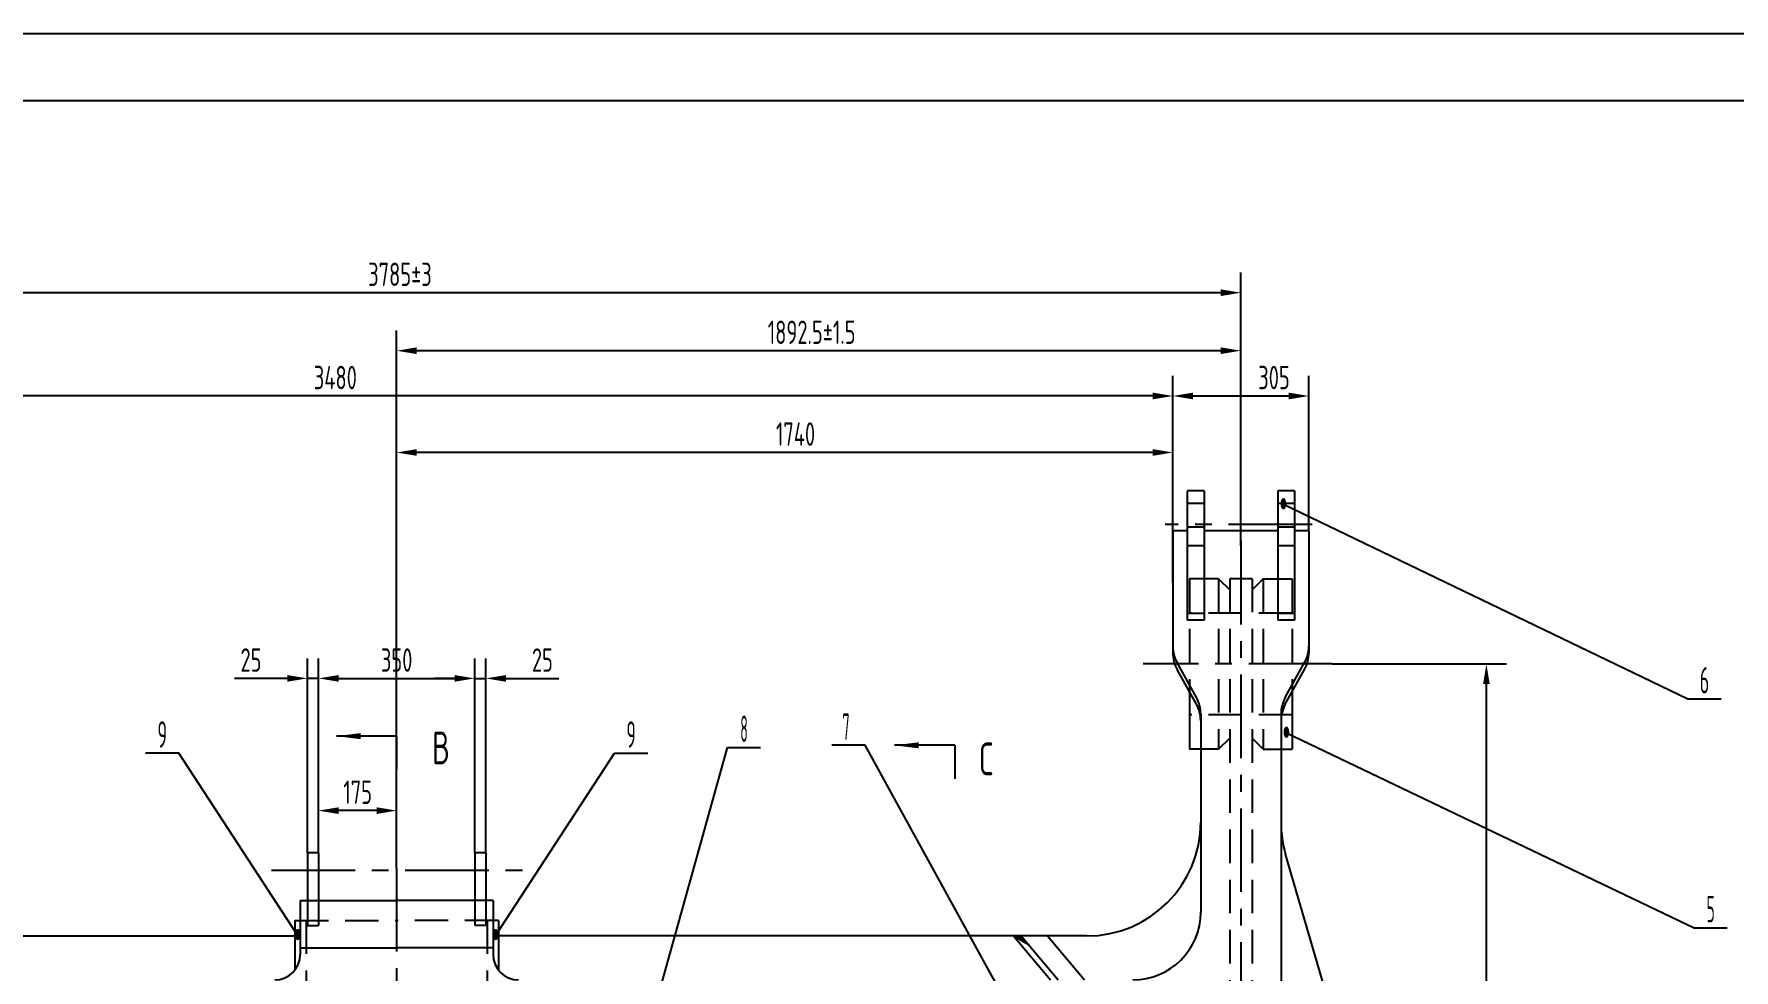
# Model space of a CAD drawing. Header units: millimetres. Extents: x 0 to 12615, y -98 to 8910.
# Drawn here: x 3086 to 6897, y 6811 to 8910 of the extents above; entities that cross this region are included whole.
import ezdxf
from ezdxf.enums import TextEntityAlignment as Align

# ---------------------------------------------------------------- set-up
doc = ezdxf.new("R2010")
doc.units = ezdxf.units.MM
doc.header["$LTSCALE"] = 150
doc.linetypes.add('F', pattern=[0.75, 0.5, -0.25])
doc.linetypes.add('G', pattern=[2, 1.25, -0.25, 0.25, -0.25])
for name, color, linetype in [('01', 7, 'Continuous'), ('02', 1, 'Continuous'), ('04', 2, 'F'), ('05', 4, 'G'), ('08', 1, 'Continuous'), ('11', 3, 'Continuous')]:
    doc.layers.add(name, color=color, linetype=linetype)
doc.styles.get("Standard").update_dxf_attribs({"font": 'isocp', "width": 0.707, "bigfont": 'intecad.shx'})
doc.dimstyles.new('INTE', dxfattribs={"dimscale": 15, "dimtxt": 3.5, "dimasz": 3, "dimexe": 3, "dimexo": 0, "dimgap": 1, "dimtad": 1, "dimdec": 3, "dimzin": 9, "dimdsep": 46, "dimtxsty": 'Standard', "dimcen": 0, "dimclrd": 1, "dimclre": 1, "dimclrt": 3, "dimaunit": 1, "dimadec": 0, "dimazin": 0, "dimtfac": 1, "dimtdec": 3, "dimtmove": 0, "dimatfit": 0, "dimfxl": 1, "dimarcsym": 0})

# ---------------------------------------------------------------- blocks, each defined once
blk = doc.blocks.new('*D62')
at = {"layer": '08', "color": 1, "lineweight": -2}
for p, q in [((1886.2, 7885.6), (1121.4, 7885.6)), ((1166.4, 4195.9), (1166.4, 7840.6)), ((3899.2, 4150.9), (1121.4, 4150.9))]:
    blk.add_line(p, q, dxfattribs=at)
at = {"layer": '08', "color": 1}
for points in [[(1158.9, 7840.6), (1173.9, 7840.6), (1166.4, 7885.6)], [(1158.9, 4195.9), (1173.9, 4195.9), (1166.4, 4150.9)]]:
    blk.add_solid(points, dxfattribs=at)
at = {"layer": 'Defpoints', "color": 0}
for p in [(1166.4, 7885.6), (1886.2, 7885.6), (3899.2, 4150.9)]:
    blk.add_point(p, dxfattribs=at)
at = {"layer": '08', "color": 3, "insert": (1125.1, 6018.3), "char_height": 52.5, "attachment_point": 5, "rotation": 90}
blk.add_mtext('3734.7', dxfattribs=at)
blk = doc.blocks.new('*D67')
at = {"layer": '08', "color": 1, "lineweight": -2}
for p, q in [((5996.7, 7496.9), (6387.1, 7496.9)), ((6342.1, 4195.9), (6342.1, 7451.9)), ((3899.2, 4150.9), (6387.1, 4150.9))]:
    blk.add_line(p, q, dxfattribs=at)
at = {"layer": '08', "color": 1}
for points in [[(6334.6, 7451.9), (6349.6, 7451.9), (6342.1, 7496.9)], [(6334.6, 4195.9), (6349.6, 4195.9), (6342.1, 4150.9)]]:
    blk.add_solid(points, dxfattribs=at)
at = {"layer": 'Defpoints', "color": 0}
for p in [(5996.7, 7496.9), (6342.1, 7496.9), (3899.2, 4150.9)]:
    blk.add_point(p, dxfattribs=at)
at = {"layer": '08', "color": 3, "insert": (6300.9, 5823.9), "char_height": 52.5, "attachment_point": 5, "rotation": 90}
blk.add_mtext('3346', dxfattribs=at)
blk = doc.blocks.new('*D74')
at = {"layer": '08', "color": 1, "lineweight": -2}
for p, q in [((3899.2, 7039.3), (3899.2, 8016.3)), ((5639.2, 7679.8), (5639.2, 8016.3)), ((5594.2, 7971.3), (3944.2, 7971.3))]:
    blk.add_line(p, q, dxfattribs=at)
at = {"layer": '08', "color": 1}
for points in [[(3944.2, 7978.8), (3944.2, 7963.8), (3899.2, 7971.3)], [(5594.2, 7978.8), (5594.2, 7963.8), (5639.2, 7971.3)]]:
    blk.add_solid(points, dxfattribs=at)
at = {"layer": 'Defpoints', "color": 0}
for p in [(3899.2, 7971.3), (5639.2, 7679.8), (3899.2, 7039.3)]:
    blk.add_point(p, dxfattribs=at)
at = {"layer": '08', "color": 3, "insert": (4793.4, 8012.5), "char_height": 52.5, "attachment_point": 5}
blk.add_mtext('1740', dxfattribs=at)
blk = doc.blocks.new('*D75')
at = {"layer": '08', "color": 1, "lineweight": -2}
for p, q in [((2159.2, 7638.4), (2159.2, 8143.1)), ((5639.2, 7679.8), (5639.2, 8143.1)), ((5594.2, 8098.1), (2204.2, 8098.1))]:
    blk.add_line(p, q, dxfattribs=at)
at = {"layer": '08', "color": 1}
for points in [[(2204.2, 8105.6), (2204.2, 8090.6), (2159.2, 8098.1)], [(5594.2, 8105.6), (5594.2, 8090.6), (5639.2, 8098.1)]]:
    blk.add_solid(points, dxfattribs=at)
at = {"layer": 'Defpoints', "color": 0}
for p in [(2159.2, 8098.1), (5639.2, 7679.8), (2159.2, 7638.4)]:
    blk.add_point(p, dxfattribs=at)
at = {"layer": '08', "color": 3, "insert": (3761.8, 8139.4), "char_height": 52.5, "attachment_point": 5}
blk.add_mtext('3480', dxfattribs=at)
blk = doc.blocks.new('*D76')
at = {"layer": '08', "color": 1, "lineweight": -2}
for p, q in [((3899.2, 7744.9), (3899.2, 8244.6)), ((5791.7, 7773), (5791.7, 8244.6)), ((5746.7, 8199.6), (3944.2, 8199.6))]:
    blk.add_line(p, q, dxfattribs=at)
at = {"layer": '08', "color": 1}
for points in [[(3944.2, 8207.1), (3944.2, 8192.1), (3899.2, 8199.6)], [(5746.7, 8207.1), (5746.7, 8192.1), (5791.7, 8199.6)]]:
    blk.add_solid(points, dxfattribs=at)
at = {"layer": 'Defpoints', "color": 0}
for p in [(3899.2, 8199.6), (3899.2, 7744.9), (5791.7, 7773)]:
    blk.add_point(p, dxfattribs=at)
at = {"layer": '08', "color": 3, "insert": (4829.5, 8240.9), "char_height": 52.5, "attachment_point": 5}
blk.add_mtext('1892.5%%p1.5', dxfattribs=at)
blk = doc.blocks.new('*D77')
at = {"layer": '08', "color": 1, "lineweight": -2}
for p, q in [((2006.7, 7761.8), (2006.7, 8374.7)), ((5791.7, 7761.8), (5791.7, 8374.7)), ((5746.7, 8329.7), (2051.7, 8329.7))]:
    blk.add_line(p, q, dxfattribs=at)
at = {"layer": '08', "color": 1}
for points in [[(2051.7, 8337.2), (2051.7, 8322.2), (2006.7, 8329.7)], [(5746.7, 8337.2), (5746.7, 8322.2), (5791.7, 8329.7)]]:
    blk.add_solid(points, dxfattribs=at)
at = {"layer": 'Defpoints', "color": 0}
for p in [(2006.7, 8329.7), (2006.7, 7761.8), (5791.7, 7761.8)]:
    blk.add_point(p, dxfattribs=at)
at = {"layer": '08', "color": 3, "insert": (3906.6, 8371), "char_height": 52.5, "attachment_point": 5}
blk.add_mtext('3785%%p3', dxfattribs=at)
blk = doc.blocks.new('*D78')
at = {"layer": '08', "color": 1, "lineweight": -2}
for p, q in [((5639.2, 7795.2), (5639.2, 8143.1)), ((5944.2, 7795.2), (5944.2, 8143.1)), ((5684.2, 8098.1), (5899.2, 8098.1))]:
    blk.add_line(p, q, dxfattribs=at)
at = {"layer": '08', "color": 1}
for points in [[(5684.2, 8105.6), (5684.2, 8090.6), (5639.2, 8098.1)], [(5899.2, 8105.6), (5899.2, 8090.6), (5944.2, 8098.1)]]:
    blk.add_solid(points, dxfattribs=at)
at = {"layer": 'Defpoints', "color": 0}
for p in [(5944.2, 8098.1), (5639.2, 7795.2), (5944.2, 7795.2)]:
    blk.add_point(p, dxfattribs=at)
at = {"layer": '08', "color": 3, "insert": (5866, 8139.4), "char_height": 52.5, "attachment_point": 5}
blk.add_mtext('305', dxfattribs=at)
blk = doc.blocks.new('*D101')
at = {"layer": '08', "color": 1, "lineweight": -2}
for p, q in [((3724.2, 7073.1), (3724.2, 7509.6)), ((4074.2, 7073.1), (4074.2, 7509.6)), ((3769.2, 7464.6), (4029.2, 7464.6))]:
    blk.add_line(p, q, dxfattribs=at)
at = {"layer": '08', "color": 1}
for points in [[(3769.2, 7472.1), (3769.2, 7457.1), (3724.2, 7464.6)], [(4029.2, 7472.1), (4029.2, 7457.1), (4074.2, 7464.6)]]:
    blk.add_solid(points, dxfattribs=at)
at = {"layer": 'Defpoints', "color": 0}
for p in [(4074.2, 7464.6), (3724.2, 7073.1), (4074.2, 7073.1)]:
    blk.add_point(p, dxfattribs=at)
at = {"layer": '08', "color": 3, "insert": (3899.2, 7505.8), "char_height": 52.5, "attachment_point": 5}
blk.add_mtext('350', dxfattribs=at)
blk = doc.blocks.new('*D102')
at = {"layer": '08', "color": 1, "lineweight": -2}
for p, q in [((3724.2, 7114.1), (3724.2, 7213)), ((3899.2, 7073.1), (3899.2, 7213)), ((3854.2, 7168), (3769.2, 7168))]:
    blk.add_line(p, q, dxfattribs=at)
at = {"layer": '08', "color": 1}
for points in [[(3769.2, 7175.5), (3769.2, 7160.5), (3724.2, 7168)], [(3854.2, 7175.5), (3854.2, 7160.5), (3899.2, 7168)]]:
    blk.add_solid(points, dxfattribs=at)
at = {"layer": 'Defpoints', "color": 0}
for p in [(3724.2, 7168), (3724.2, 7114.1), (3899.2, 7073.1)]:
    blk.add_point(p, dxfattribs=at)
at = {"layer": '08', "color": 3, "insert": (3811.7, 7209.3), "char_height": 52.5, "attachment_point": 5}
blk.add_mtext('175', dxfattribs=at)
blk = doc.blocks.new('*D103')
at = {"layer": '08', "color": 1, "lineweight": -2}
for p, q in [((3699.2, 7073.1), (3699.2, 7509.6)), ((3724.2, 7073.1), (3724.2, 7509.6)), ((3654.2, 7464.6), (3535.9, 7464.6)), ((3724.2, 7464.6), (3699.2, 7464.6)), ((3769.2, 7464.6), (3814.2, 7464.6))]:
    blk.add_line(p, q, dxfattribs=at)
at = {"layer": '08', "color": 1}
for points in [[(3654.2, 7472.1), (3654.2, 7457.1), (3699.2, 7464.6)], [(3769.2, 7472.1), (3769.2, 7457.1), (3724.2, 7464.6)]]:
    blk.add_solid(points, dxfattribs=at)
at = {"layer": 'Defpoints', "color": 0}
for p in [(3699.2, 7464.6), (3699.2, 7073.1), (3724.2, 7073.1)]:
    blk.add_point(p, dxfattribs=at)
at = {"layer": '08', "color": 3, "insert": (3572.6, 7505.8), "char_height": 52.5, "attachment_point": 5}
blk.add_mtext('25', dxfattribs=at)
blk = doc.blocks.new('*D104')
at = {"layer": '08', "color": 1, "lineweight": -2}
for p, q in [((4074.2, 7073.1), (4074.2, 7509.6)), ((4099.2, 7073.1), (4099.2, 7509.6)), ((4029.2, 7464.6), (3984.2, 7464.6)), ((4074.2, 7464.6), (4099.2, 7464.6)), ((4144.2, 7464.6), (4262.5, 7464.6))]:
    blk.add_line(p, q, dxfattribs=at)
at = {"layer": '08', "color": 1}
for points in [[(4029.2, 7472.1), (4029.2, 7457.1), (4074.2, 7464.6)], [(4144.2, 7472.1), (4144.2, 7457.1), (4099.2, 7464.6)]]:
    blk.add_solid(points, dxfattribs=at)
at = {"layer": 'Defpoints', "color": 0}
for p in [(4099.2, 7464.6), (4074.2, 7073.1), (4099.2, 7073.1)]:
    blk.add_point(p, dxfattribs=at)
at = {"layer": '08', "color": 3, "insert": (4225.9, 7505.8), "char_height": 52.5, "attachment_point": 5}
blk.add_mtext('25', dxfattribs=at)
blk = doc.blocks.new('*U112')
at = {"layer": '01'}
blk.add_lwpolyline([(831, 584), (25, 584)], dxfattribs=at)
at = {"layer": '02'}
blk.add_lwpolyline([(841, 594), (0, 594)], dxfattribs=at)

msp = doc.modelspace()

# ---------------------------------------------------------------- hatches: boundary and pattern name
at = {"layer": '02'}
msp.add_hatch(color=256, dxfattribs=at).paths.add_polyline_path([(5299.2322, 6886.9079), (5282.2231, 6886.9079), (5315.3873, 6867.7605)])

# ---------------------------------------------------------------- linework, layer by layer
at = {"layer": '01', "color": 7, "linetype": 'Continuous'}
for p, q in [((5671.2322, 7885.6079), (5671.2322, 7595.4302)), ((5709.2322, 7885.6079), (5709.2322, 7595.4302)), ((5874.2322, 7885.6079), (5874.2322, 7595.4302)), ((5912.2322, 7885.6079), (5912.2322, 7595.4302)), ((5639.2322, 7795.2302), (5639.2322, 7521.7956)), ((5671.2322, 7795.2302), (5639.2322, 7795.2302)), ((5874.2322, 7795.2302), (5709.2322, 7795.2302)), ((5944.2322, 7795.2302), (5912.2322, 7795.2302)), ((5944.2322, 7795.2302), (5944.2322, 7521.7956)), ((5692.1907, 7421.6637), (5648.7736, 7499.9274)), ((5692.1907, 7406.6637), (5648.7736, 7484.9274)), ((5891.2736, 7421.6637), (5934.6907, 7499.9274)), ((5891.2736, 7406.6637), (5934.6907, 7484.9274)), ((5676.7322, 7434.5293), (5676.7322, 7305.9079)), ((5906.7322, 7434.5293), (5906.7322, 7305.9079)), ((5701.7322, 7384.7956), (5701.7322, 6940.4079)), ((5881.7322, 7384.7956), (5881.7322, 5030.5104)), ((5701.7322, 7305.9079), (5676.7322, 7305.9079)), ((5881.7322, 7305.9079), (5906.7322, 7305.9079)), ((3699.2322, 7073.1449), (3699.2322, 6910.3144)), ((3724.2322, 7073.1449), (3699.2322, 7073.1449)), ((3724.2322, 7073.1449), (3724.2322, 6910.3144)), ((4074.2322, 7073.1449), (4074.2322, 6910.3144)), ((4099.2322, 7073.1449), (4074.2322, 7073.1449)), ((4099.2322, 7073.1449), (4099.2322, 6910.3144)), ((6073.966, 6448.5345), (5891.9984, 7070.2813)), ((3683.1701, 6966.0637), (3699.2322, 6966.0637)), ((3683.1701, 6966.0637), (3683.1701, 6845.4079)), ((3726.7322, 6966.0637), (3899.2322, 6966.0637)), ((4071.7322, 6966.0637), (3899.2322, 6966.0637)), ((4115.2943, 6966.0637), (4099.2322, 6966.0637)), ((4115.2943, 6966.0637), (4115.2943, 6845.4079)), ((3671.2322, 6921.9079), (3683.2322, 6921.9079)), ((3671.2322, 6921.9079), (3671.2322, 6810.5022)), ((3699.2322, 6910.3144), (3724.2322, 6910.3144)), ((4099.2322, 6910.3144), (4074.2322, 6910.3144)), ((4127.2322, 6921.9079), (4115.2322, 6921.9079)), ((4127.2322, 6921.9079), (4127.2322, 6810.5022)), ((2351.7322, 6886.9079), (3671.2322, 6886.9079)), ((3683.1701, 6860.4079), (3899.2322, 6860.4079)), ((4115.2943, 6860.4079), (3899.2322, 6860.4079)), ((5446.7322, 6886.9079), (4127.2322, 6886.9079)), ((5282.2231, 6886.9079), (5315.3873, 6867.7605))]:
    msp.add_line(p, q, dxfattribs=at)
at = {"layer": '01'}
for p, q in [((5709.2322, 7885.6079), (5671.2322, 7885.6079)), ((5912.2322, 7885.6079), (5874.2322, 7885.6079)), ((5709.2322, 7610.1805), (5671.2322, 7610.1805)), ((5709.2322, 7595.4302), (5671.2322, 7595.4302)), ((5912.2322, 7610.1805), (5874.2322, 7610.1805)), ((5912.2322, 7595.4302), (5874.2322, 7595.4302)), ((3899.2322, 7335.1006), (3899.2322, 7260.1006)), ((5150.3731, 7314.4829), (5150.3731, 7239.4829)), ((5282.2231, 6886.9079), (5365.3303, 6788.4079)), ((5299.2322, 6886.9079), (5382.3393, 6788.4079)), ((5358.1096, 6886.9079), (5441.2167, 6788.4079))]:
    msp.add_line(p, q, dxfattribs=at)
at = {"layer": '01', "color": 7, "linetype": 'Continuous'}
for centre, radius, start, end in [((5715.2322, 7536.7956), 76, 180, 209.0195031), ((5715.2322, 7521.7956), 76, 180, 209.0195031), ((5868.2322, 7536.7956), 76, 330.9804969, 0), ((5868.2322, 7521.7956), 76, 330.9804969, 0), ((5625.7322, 7384.7956), 76, 0, 29.0195031), ((5625.7322, 7369.7956), 76, 0, 29.0195031), ((5957.7322, 7384.7956), 76, 150.9804969, 180), ((5957.7322, 7369.7956), 76, 150.9804969, 180), ((5446.7322, 7141.9079), 255, 270, 0), ((6136.7322, 7141.9079), 255, 180, 196.3132511), ((5549.7322, 6940.4079), 152, 270, 0), ((3626.1701, 6845.4079), 57, 270, 0), ((4172.2943, 6845.4079), 57, 180, 270)]:
    msp.add_arc(centre, radius, start, end, dxfattribs=at)
at = {"layer": '02'}
for p, q in [((5887.0784, 7855.091), (6793.7493, 7419.0066)), ((6793.7493, 7419.0066), (6868.1493, 7419.0066)), ((3899.2322, 7335.1006), (3764.2322, 7335.1006)), ((5893.7925, 7342.5982), (6807.7804, 6905.4689)), ((3410.8944, 7297.1039), (3336.4944, 7297.1039)), ((3677.278, 6888.7709), (3410.8944, 7297.1039)), ((4121.1863, 6888.7709), (4387.5699, 7297.1039)), ((4387.5699, 7297.1039), (4461.9699, 7297.1039)), ((4474.9109, 6713.1586), (4640.7738, 7309.8013)), ((4640.7738, 7309.8013), (4715.1738, 7309.8013)), ((4949.5044, 7314.4829), (4875.1044, 7314.4829)), ((5258.4055, 6752.9386), (4949.5044, 7314.4829)), ((5150.3731, 7314.4829), (5015.3731, 7314.4829)), ((6807.7804, 6905.4689), (6882.1804, 6905.4689))]:
    msp.add_line(p, q, dxfattribs=at)
for points in [[(3764.2322, 7335.1006, 0, 13.5, 0), (3818.2322, 7335.1006, 0, 0, 0)], [(5015.3731, 7314.4829, 0, 13.5, 0), (5069.3731, 7314.4829, 0, 0, 0)]]:
    msp.add_lwpolyline(points, format="xyseb", dxfattribs=at)
at = {"layer": '04', "color": 2, "linetype": 'F'}
for p, q in [((5709.2322, 7857.2079), (5671.2322, 7857.2079)), ((5912.2322, 7857.2079), (5874.2322, 7857.2079)), ((5709.2322, 7803.9611), (5671.2322, 7803.9611)), ((5912.2322, 7803.9611), (5874.2322, 7803.9611)), ((5709.2322, 7762.0079), (5671.2322, 7762.0079)), ((5912.2322, 7762.0079), (5874.2322, 7762.0079)), ((5676.7322, 7687.9079), (5676.7322, 7434.5293)), ((5741.7322, 7687.9079), (5676.7322, 7687.9079)), ((5741.7322, 7687.9079), (5766.7322, 7662.9079)), ((5741.7322, 7687.9079), (5741.7322, 7305.9079)), ((5766.7322, 7687.9079), (5766.7322, 4843.9079)), ((5816.7322, 7687.9079), (5766.7322, 7687.9079)), ((5816.7322, 7687.9079), (5816.7322, 4843.9079)), ((5841.7322, 7687.9079), (5816.7322, 7662.9079)), ((5841.7322, 7687.9079), (5841.7322, 7305.9079)), ((5841.7322, 7687.9079), (5906.7322, 7687.9079)), ((5906.7322, 7687.9079), (5906.7322, 7434.5293)), ((5906.7322, 7610.9079), (5676.7322, 7610.9079)), ((5906.7322, 7382.9079), (5676.7322, 7382.9079)), ((5741.7322, 7305.9079), (5766.7322, 7330.9079)), ((5841.7322, 7305.9079), (5816.7322, 7330.9079)), ((5741.7322, 7305.9079), (5701.7322, 7305.9079)), ((5841.7322, 7305.9079), (5881.7322, 7305.9079)), ((3671.2322, 6921.9079), (3899.2322, 6921.9079)), ((3696.2322, 6921.9079), (3696.2322, 6731.9079)), ((4127.2322, 6921.9079), (3899.2322, 6921.9079)), ((4102.2322, 6921.9079), (4102.2322, 6731.9079))]:
    msp.add_line(p, q, dxfattribs=at)
at = {"layer": '04'}
for p, q in [((3699.2322, 6966.0637), (3726.7322, 6966.0637)), ((4099.2322, 6966.0637), (4071.7322, 6966.0637))]:
    msp.add_line(p, q, dxfattribs=at)
at = {"layer": '05', "color": 4, "linetype": 'G'}
for p, q in [((5951.4676, 7809.6079), (5622.0236, 7809.6079)), ((5791.7322, 7773.0222), (5791.7322, 4308.1818)), ((5996.7452, 7496.9079), (5572.6098, 7496.9079)), ((3899.2322, 7039.3047), (3899.2322, 4025.9721))]:
    msp.add_line(p, q, dxfattribs=at)
at = {"layer": '05'}
msp.add_line((3618.4914, 7034.8318), (4198.6185, 7034.8318), dxfattribs=at)

# ---------------------------------------------------------------- block references
at = {"layer": '04', "xscale": 15, "yscale": 15, "zscale": 15}
msp.add_blockref('*U112', (0, 0), dxfattribs=at)

# ---------------------------------------------------------------- texts
at = {"layer": '02', "width": 0.605172}
for p, p2 in [((5879.8784, 7843.091), (5894.2784, 7843.091)), ((5886.5925, 7330.5982), (5900.9925, 7330.5982)), ((3670.078, 6876.7709), (3684.478, 6876.7709)), ((4113.9863, 6876.7709), (4128.3863, 6876.7709))]:
    msp.add_text('●', height=24, dxfattribs=at).set_placement(p, p2, align=Align.FIT)
at = {"layer": '11'}
for s, width, p, p2 in [('6', 0.600695, (6820.2525, 7431.0066), (6841.6461, 7431.0066)), ('9', 0.579528, (3362.9961, 7309.1039), (3384.3927, 7309.1039)), ('9', 0.579528, (4414.0716, 7309.1039), (4435.4682, 7309.1039)), ('8', 0.514182, (4669.5751, 7321.8013), (4686.3725, 7321.8013)), ('7', 0.514182, (4898.2175, 7326.4829), (4915.0149, 7326.4829)), ('5', 0.527686, (6835.712, 6917.4689), (6854.2488, 6917.4689))]:
    msp.add_text(s, height=59.397, dxfattribs=dict(at, width=width)).set_placement(p, p2, align=Align.FIT)
at = {"layer": '11', "width": 0.707}
for s, p in [('B', (3978.805, 7249.9337)), ('C', (5204.2917, 7225.2028))]:
    msp.add_text(s, height=73.5, dxfattribs=at).set_placement(p, align=Align.BOTTOM_LEFT)

# ---------------------------------------------------------------- dimensions: what is measured, and where the dimension line sits
at = {"layer": '08'}
for base, p1, p2, text, picture, middle in [((2006.7322, 8329.74), (5791.7322, 7761.8188), (2006.7322, 7761.8188), '<>%%p3', '*D77', (3906.5852, 8329.74)), ((3899.2322, 8199.6447), (5791.7322, 7773.0222), (3899.2322, 7744.9256), '<>%%p1.5', '*D76', (4829.5091, 8199.6447))]:
    dim = msp.add_linear_dim(base=base, p1=p1, p2=p2, text=text, dimstyle='INTE', dxfattribs=at)
    dim.commit()
    dim.dimension.update_dxf_attribs({"geometry": picture, "text_midpoint": middle, "dimtype": 160})
for base, p1, p2, picture, middle in [((2159.2322, 8098.1168), (5639.2322, 7679.804), (2159.2322, 7638.3945), '*D75', (3761.826, 8098.1168)), ((5944.2322, 8098.1179), (5639.2322, 7795.2302), (5944.2322, 7795.2302), '*D78', (5866.004, 8098.1179)), ((3899.2322, 7971.2903), (5639.2322, 7679.804), (3899.2322, 7039.3047), '*D74', (4793.3668, 7971.2903))]:
    dim = msp.add_linear_dim(base=base, p1=p1, p2=p2, dimstyle='INTE', dxfattribs=at)
    dim.commit()
    dim.dimension.update_dxf_attribs({"geometry": picture, "text_midpoint": middle, "dimtype": 160})
for base, p2, picture, middle in [((1166.3709, 7885.6079), (1886.2322, 7885.6079), '*D62', (1125.1209, 6018.2579)), ((6342.1382, 7496.9079), (5996.7452, 7496.9079), '*D67', (6300.8882, 5823.9079))]:
    dim = msp.add_linear_dim(base=base, p1=(3899.2322, 4150.9079), p2=p2, angle=90, dimstyle='INTE', dxfattribs=at)
    dim.commit()
    dim.dimension.update_dxf_attribs({"geometry": picture, "text_midpoint": middle})
for base, p1, p2, picture, middle in [((3699.2322, 7464.5754), (3724.2322, 7073.1449), (3699.2322, 7073.1449), '*D103', (3572.5775, 7505.8306)), ((4074.2322, 7464.5754), (3724.2322, 7073.1449), (4074.2322, 7073.1449), '*D101', (3899.2322, 7505.8254)), ((4099.2322, 7464.5754), (4074.2322, 7073.1449), (4099.2322, 7073.1449), '*D104', (4225.8868, 7505.8306)), ((3724.2322, 7168.0496), (3899.2322, 7073.1449), (3724.2322, 7114.1358), '*D102', (3811.7322, 7209.2996))]:
    dim = msp.add_linear_dim(base=base, p1=p1, p2=p2, dimstyle='INTE', dxfattribs=at)
    dim.commit()
    dim.dimension.update_dxf_attribs({"geometry": picture, "text_midpoint": middle})

doc.saveas('drawing.dxf')
